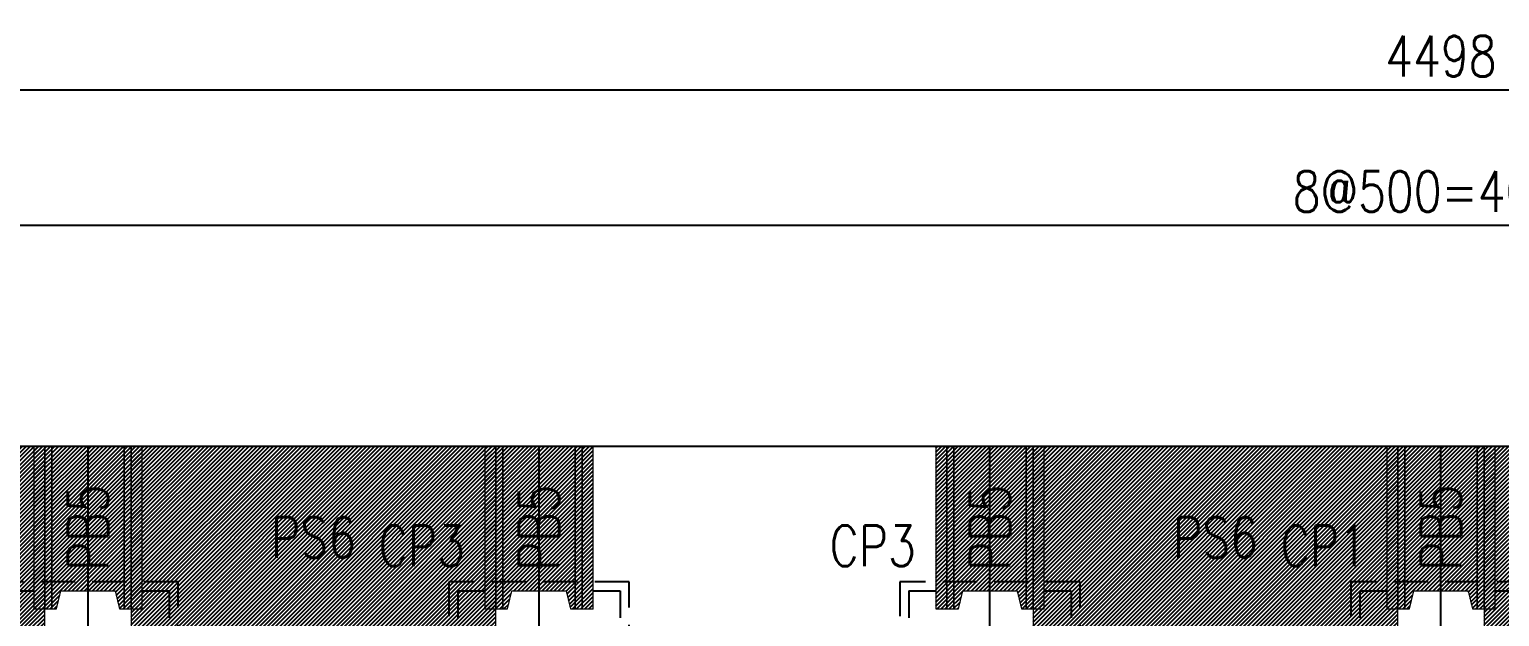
# Model space of a CAD drawing. Extents: x -4754 to 9942, y -40154 to 3841.
# Drawn here: x 526 to 2156, y -17173 to -16523 of the extents above; entities that cross this region are included whole.
import ezdxf
from ezdxf.enums import TextEntityAlignment as Align

# ---------------------------------------------------------------- set-up
doc = ezdxf.new("R2010")
doc.units = 0
doc.header["$LTSCALE"] = 3
doc.linetypes.add('CENTER', pattern=[2, 1.25, -0.25, 0.25, -0.25])
doc.linetypes.add('DASHED', pattern=[19.05, 12.7, -6.35])
for name, color, linetype in [('HB_DIM', 1, 'CONTINUOUS'), ('底圖', 7, 'CONTINUOUS'), ('預鑄梁', 7, 'CONTINUOUS'), ('預鑄梁_HATCH', 253, 'CONTINUOUS'), ('預鑄梁_TXT', 2, 'CONTINUOUS'), ('預鑄梁_外緣', 7, 'CONTINUOUS'), ('預鑄樁帽', 6, 'CONTINUOUS'), ('預鑄樁帽_TXT', 2, 'CONTINUOUS'), ('預鑄版', 7, 'CONTINUOUS'), ('預鑄版_TXT', 2, 'CONTINUOUS')]:
    doc.layers.add(name, color=color, linetype=linetype)
doc.layers.add('預鑄版_HATCH', color=253, linetype='CONTINUOUS', transparency=0.1)
doc.styles.get("Standard").update_dxf_attribs({"font": 'ROMANS.shx', "width": 0.8, "bigfont": 'chineset.shx'})
doc.dimstyles.new('150cm', dxfattribs={"dimscale": 15, "dimtxt": 3, "dimasz": 2.5, "dimexe": 2, "dimexo": 2, "dimgap": 1, "dimtad": 1, "dimdsep": 46, "dimtxsty": 'Standard', "dimcen": 0, "dimclrt": 2, "dimadec": 0, "dimazin": 0, "dimtfac": 1, "dimtix": 1, "dimtmove": 2, "dimatfit": 3, "dimfxl": 1, "dimtolj": 1, "dimtzin": 0, "dimarcsym": 0})

# ---------------------------------------------------------------- blocks, each defined once
blk = doc.blocks.new('*D63')
at = {"layer": 'HB_DIM', "color": 0, "lineweight": -2}
for p, q in [((-158.2, -16954.7), (-158.2, -16559.7)), ((4339.8, -16954.7), (4339.8, -16559.7)), ((-120.7, -16589.7), (4302.3, -16589.7))]:
    blk.add_line(p, q, dxfattribs=at)
at = {"layer": 'HB_DIM', "color": 0}
for points in [[(-120.7, -16583.4), (-120.7, -16595.9), (-158.2, -16589.7)], [(4302.3, -16595.9), (4302.3, -16583.4), (4339.8, -16589.7)]]:
    blk.add_solid(points, dxfattribs=at)
at = {"layer": 'HB_DIM', "color": 2, "linetype": 'Continuous', "insert": (2090.8, -16552.2), "char_height": 45, "attachment_point": 5}
blk.add_mtext('\\A1;4498', dxfattribs=at)
blk = doc.blocks.new('*D66')
at = {"layer": 'HB_DIM', "color": 0, "lineweight": -2}
for p, q in [((90.8, -16954.7), (90.8, -16709.7)), ((4090.8, -16954.7), (4090.8, -16709.7)), ((128.3, -16739.7), (4053.3, -16739.7))]:
    blk.add_line(p, q, dxfattribs=at)
at = {"layer": 'HB_DIM', "color": 0}
for points in [[(128.3, -16733.4), (128.3, -16745.9), (90.8, -16739.7)], [(4053.3, -16745.9), (4053.3, -16733.4), (4090.8, -16739.7)]]:
    blk.add_solid(points, dxfattribs=at)
at = {"layer": 'HB_DIM', "color": 2, "linetype": 'Continuous', "insert": (2090.8, -16702.2), "char_height": 45, "attachment_point": 5}
blk.add_mtext('\\A1;8@500=4000', dxfattribs=at)

msp = doc.modelspace()

# ---------------------------------------------------------------- hatches: boundary and pattern name
at = {"layer": '預鑄梁_HATCH', "linetype": 'Continuous'}
h = msp.add_hatch(dxfattribs=at)
h.set_pattern_fill('ANSI31', color=256, style=0)
h.paths.add_polyline_path([(530.844, -17164.682), (542.844, -17164.682), (550.844, -17164.682), (555.844, -17164.682), (560.844, -17144.682), (620.844, -17144.682), (625.844, -17164.682), (630.844, -17164.682), (638.844, -17164.682), (650.844, -17164.682), (650.844, -17164.682), (650.844, -16984.682), (650.844, -16984.682), (530.844, -16984.682), (530.844, -16984.682)], flags=17)
h = msp.add_hatch(dxfattribs=at)
h.set_pattern_fill('ANSI31', color=256, style=0)
h.paths.add_polyline_path([(1030.844, -17164.682), (1042.844, -17164.682), (1050.844, -17164.682), (1055.844, -17164.682), (1060.844, -17144.682), (1120.844, -17144.682), (1125.844, -17164.682), (1130.844, -17164.682), (1138.844, -17164.682), (1150.844, -17164.682), (1150.844, -17164.682), (1150.844, -16984.682), (1150.844, -16984.682), (1030.844, -16984.682), (1030.844, -16984.682)], flags=17)
h = msp.add_hatch(dxfattribs=at)
h.set_pattern_fill('ANSI31', color=256, style=0)
h.paths.add_polyline_path([(1530.844, -17164.682), (1542.844, -17164.682), (1550.844, -17164.682), (1555.844, -17164.682), (1560.844, -17144.682), (1620.844, -17144.682), (1625.844, -17164.682), (1630.844, -17164.682), (1638.844, -17164.682), (1650.844, -17164.682), (1650.844, -17164.682), (1650.844, -16984.682), (1650.844, -16984.682), (1530.844, -16984.682), (1530.844, -16984.682)], flags=17)
h = msp.add_hatch(dxfattribs=at)
h.set_pattern_fill('ANSI31', color=256, style=0)
h.paths.add_polyline_path([(2030.844, -17164.682), (2042.844, -17164.682), (2050.844, -17164.682), (2055.844, -17164.682), (2060.844, -17144.682), (2120.844, -17144.682), (2125.844, -17164.682), (2130.844, -17164.682), (2138.844, -17164.682), (2150.844, -17164.682), (2150.844, -17164.682), (2150.844, -16984.682), (2150.844, -16984.682), (2030.844, -16984.682), (2030.844, -16984.682)], flags=17)
at = {"layer": '預鑄版_HATCH', "linetype": 'Continuous'}
h = msp.add_hatch(dxfattribs=at)
h.set_pattern_fill('ANSI31', color=256, style=0)
h.paths.add_polyline_path([(138.844, -17186.682), (542.844, -17186.682), (542.844, -16984.682), (138.844, -16984.682)], flags=17)
h = msp.add_hatch(dxfattribs=at)
h.set_pattern_fill('ANSI31', color=256, style=0)
h.paths.add_polyline_path([(638.844, -17186.682), (1042.844, -17186.682), (1042.844, -16984.682), (638.844, -16984.682)], flags=17)
h = msp.add_hatch(dxfattribs=at)
h.set_pattern_fill('ANSI31', color=256, style=0)
h.paths.add_polyline_path([(1638.844, -17186.682), (2042.844, -17186.682), (2042.844, -16984.682), (1638.844, -16984.682)], flags=17)
h = msp.add_hatch(dxfattribs=at)
h.set_pattern_fill('ANSI31', color=256, style=0)
h.paths.add_polyline_path([(2138.844, -17186.682), (2542.844, -17186.682), (2542.844, -16984.682), (2138.844, -16984.682)], flags=17)

# ---------------------------------------------------------------- linework, layer by layer
at = {"layer": '底圖', "color": 4, "linetype": 'Continuous'}
msp.add_lwpolyline([(-158.156, -19964.682), (4339.844, -19964.682), (4339.844, -16984.682), (-158.156, -16984.682), (-158.156, -19964.682)], dxfattribs=at)
at = {"layer": '底圖', "color": 252, "linetype": 'CENTER', "ltscale": 150}
for points in [[(590.844, -19964.682), (590.844, -16984.682)], [(1090.844, -19964.682), (1090.844, -16984.682)], [(1590.844, -19964.682), (1590.844, -16984.682)], [(2090.844, -19964.682), (2090.844, -16984.682)]]:
    msp.add_lwpolyline(points, dxfattribs=at)
at = {"layer": '預鑄梁', "lineweight": 5}
for p, q in [((542.844, -16984.682, 105), (530.844, -16984.682, 105)), ((530.844, -16984.682, 105), (530.844, -17144.682, 105)), ((550.844, -16984.682, 89), (542.844, -16984.682, 105)), ((542.844, -16984.682, 105), (542.844, -17144.682, 105)), ((542.844, -17144.682, 105), (542.844, -16984.682, 105)), ((550.844, -17144.682, 89), (550.844, -16984.682, 89)), ((630.844, -16984.682, 89), (550.844, -16984.682, 89)), ((550.844, -16984.682, 89), (550.844, -17144.682, 89)), ((638.844, -16984.682, 105), (630.844, -16984.682, 89)), ((630.844, -16984.682, 89), (630.844, -17144.682, 89)), ((630.844, -17144.682, 89), (630.844, -16984.682, 89)), ((650.844, -16984.682, 105), (638.844, -16984.682, 105)), ((638.844, -16984.682, 105), (638.844, -17144.682, 105)), ((638.844, -17144.682, 105), (638.844, -16984.682, 105)), ((650.844, -17144.682, 105), (650.844, -16984.682, 105)), ((1042.844, -16984.682, 105), (1030.844, -16984.682, 105)), ((1030.844, -16984.682, 105), (1030.844, -17144.682, 105)), ((1050.844, -16984.682, 89), (1042.844, -16984.682, 105)), ((1042.844, -16984.682, 105), (1042.844, -17144.682, 105)), ((1042.844, -17144.682, 105), (1042.844, -16984.682, 105)), ((1050.844, -17144.682, 89), (1050.844, -16984.682, 89)), ((1130.844, -16984.682, 89), (1050.844, -16984.682, 89)), ((1050.844, -16984.682, 89), (1050.844, -17144.682, 89)), ((1138.844, -16984.682, 105), (1130.844, -16984.682, 89)), ((1130.844, -16984.682, 89), (1130.844, -17144.682, 89)), ((1130.844, -17144.682, 89), (1130.844, -16984.682, 89)), ((1150.844, -16984.682, 105), (1138.844, -16984.682, 105)), ((1138.844, -16984.682, 105), (1138.844, -17144.682, 105)), ((1138.844, -17144.682, 105), (1138.844, -16984.682, 105)), ((1150.844, -17144.682, 105), (1150.844, -16984.682, 105)), ((1542.844, -16984.682, 105), (1530.844, -16984.682, 105)), ((1530.844, -16984.682, 105), (1530.844, -17144.682, 105)), ((1550.844, -16984.682, 89), (1542.844, -16984.682, 105)), ((1542.844, -16984.682, 105), (1542.844, -17144.682, 105)), ((1542.844, -17144.682, 105), (1542.844, -16984.682, 105)), ((1550.844, -17144.682, 89), (1550.844, -16984.682, 89)), ((1630.844, -16984.682, 89), (1550.844, -16984.682, 89)), ((1550.844, -16984.682, 89), (1550.844, -17144.682, 89)), ((1638.844, -16984.682, 105), (1630.844, -16984.682, 89)), ((1630.844, -16984.682, 89), (1630.844, -17144.682, 89)), ((1630.844, -17144.682, 89), (1630.844, -16984.682, 89)), ((1650.844, -16984.682, 105), (1638.844, -16984.682, 105)), ((1638.844, -16984.682, 105), (1638.844, -17144.682, 105)), ((1638.844, -17144.682, 105), (1638.844, -16984.682, 105)), ((1650.844, -17144.682, 105), (1650.844, -16984.682, 105)), ((2042.844, -16984.682, 105), (2030.844, -16984.682, 105)), ((2030.844, -16984.682, 105), (2030.844, -17144.682, 105)), ((2050.844, -16984.682, 89), (2042.844, -16984.682, 105)), ((2042.844, -16984.682, 105), (2042.844, -17144.682, 105)), ((2042.844, -17144.682, 105), (2042.844, -16984.682, 105)), ((2050.844, -17144.682, 89), (2050.844, -16984.682, 89)), ((2130.844, -16984.682, 89), (2050.844, -16984.682, 89)), ((2050.844, -16984.682, 89), (2050.844, -17144.682, 89)), ((2138.844, -16984.682, 105), (2130.844, -16984.682, 89)), ((2130.844, -16984.682, 89), (2130.844, -17144.682, 89)), ((2130.844, -17144.682, 89), (2130.844, -16984.682, 89)), ((2150.844, -16984.682, 105), (2138.844, -16984.682, 105)), ((2138.844, -16984.682, 105), (2138.844, -17144.682, 105)), ((2138.844, -17144.682, 105), (2138.844, -16984.682, 105)), ((2150.844, -17144.682, 105), (2150.844, -16984.682, 105)), ((530.844, -17144.682, 105), (530.844, -17164.682, 105)), ((542.844, -17144.682, 105), (542.844, -17164.682, 105)), ((542.844, -17164.682, 105), (542.844, -17144.682, 105)), ((550.844, -17144.682, 89), (550.844, -17164.682, 89)), ((550.844, -17164.682, 89), (550.844, -17144.682, 89)), ((555.844, -17164.682, 89), (560.844, -17144.682, 89)), ((560.844, -17144.682, 89), (620.844, -17144.682, 89)), ((620.844, -17144.682, 89), (625.844, -17164.682, 89)), ((630.844, -17164.682, 89), (630.844, -17144.682, 89)), ((630.844, -17144.682, 89), (630.844, -17164.682, 89)), ((638.844, -17164.682, 105), (638.844, -17144.682, 105)), ((638.844, -17144.682, 105), (638.844, -17164.682, 105)), ((650.844, -17164.682, 105), (650.844, -17144.682, 105)), ((1030.844, -17144.682, 105), (1030.844, -17164.682, 105)), ((1042.844, -17144.682, 105), (1042.844, -17164.682, 105)), ((1042.844, -17164.682, 105), (1042.844, -17144.682, 105)), ((1050.844, -17144.682, 89), (1050.844, -17164.682, 89)), ((1050.844, -17164.682, 89), (1050.844, -17144.682, 89)), ((1055.844, -17164.682, 89), (1060.844, -17144.682, 89)), ((1060.844, -17144.682, 89), (1120.844, -17144.682, 89)), ((1120.844, -17144.682, 89), (1125.844, -17164.682, 89)), ((1130.844, -17164.682, 89), (1130.844, -17144.682, 89)), ((1130.844, -17144.682, 89), (1130.844, -17164.682, 89)), ((1138.844, -17164.682, 105), (1138.844, -17144.682, 105)), ((1138.844, -17144.682, 105), (1138.844, -17164.682, 105)), ((1150.844, -17164.682, 105), (1150.844, -17144.682, 105)), ((1530.844, -17144.682, 105), (1530.844, -17164.682, 105)), ((1542.844, -17144.682, 105), (1542.844, -17164.682, 105)), ((1542.844, -17164.682, 105), (1542.844, -17144.682, 105)), ((1550.844, -17144.682, 89), (1550.844, -17164.682, 89)), ((1550.844, -17164.682, 89), (1550.844, -17144.682, 89)), ((1555.844, -17164.682, 89), (1560.844, -17144.682, 89)), ((1560.844, -17144.682, 89), (1620.844, -17144.682, 89)), ((1620.844, -17144.682, 89), (1625.844, -17164.682, 89)), ((1630.844, -17164.682, 89), (1630.844, -17144.682, 89)), ((1630.844, -17144.682, 89), (1630.844, -17164.682, 89)), ((1638.844, -17164.682, 105), (1638.844, -17144.682, 105)), ((1638.844, -17144.682, 105), (1638.844, -17164.682, 105)), ((1650.844, -17164.682, 105), (1650.844, -17144.682, 105)), ((2030.844, -17144.682, 105), (2030.844, -17164.682, 105)), ((2042.844, -17144.682, 105), (2042.844, -17164.682, 105)), ((2042.844, -17164.682, 105), (2042.844, -17144.682, 105)), ((2050.844, -17144.682, 89), (2050.844, -17164.682, 89)), ((2050.844, -17164.682, 89), (2050.844, -17144.682, 89)), ((2055.844, -17164.682, 89), (2060.844, -17144.682, 89)), ((2060.844, -17144.682, 89), (2120.844, -17144.682, 89)), ((2120.844, -17144.682, 89), (2125.844, -17164.682, 89)), ((2130.844, -17164.682, 89), (2130.844, -17144.682, 89)), ((2130.844, -17144.682, 89), (2130.844, -17164.682, 89)), ((2138.844, -17164.682, 105), (2138.844, -17144.682, 105)), ((2138.844, -17144.682, 105), (2138.844, -17164.682, 105)), ((2150.844, -17164.682, 105), (2150.844, -17144.682, 105)), ((530.844, -17164.682, 105), (542.844, -17164.682, 105)), ((542.844, -17164.682, 105), (550.844, -17164.682, 89)), ((550.844, -17164.682, 89), (555.844, -17164.682, 89)), ((625.844, -17164.682, 89), (630.844, -17164.682, 89)), ((630.844, -17164.682, 89), (638.844, -17164.682, 105)), ((638.844, -17164.682, 105), (650.844, -17164.682, 105)), ((1030.844, -17164.682, 105), (1042.844, -17164.682, 105)), ((1042.844, -17164.682, 105), (1050.844, -17164.682, 89)), ((1050.844, -17164.682, 89), (1055.844, -17164.682, 89)), ((1125.844, -17164.682, 89), (1130.844, -17164.682, 89)), ((1130.844, -17164.682, 89), (1138.844, -17164.682, 105)), ((1138.844, -17164.682, 105), (1150.844, -17164.682, 105)), ((1530.844, -17164.682, 105), (1542.844, -17164.682, 105)), ((1542.844, -17164.682, 105), (1550.844, -17164.682, 89)), ((1550.844, -17164.682, 89), (1555.844, -17164.682, 89)), ((1625.844, -17164.682, 89), (1630.844, -17164.682, 89)), ((1630.844, -17164.682, 89), (1638.844, -17164.682, 105)), ((1638.844, -17164.682, 105), (1650.844, -17164.682, 105)), ((2030.844, -17164.682, 105), (2042.844, -17164.682, 105)), ((2042.844, -17164.682, 105), (2050.844, -17164.682, 89)), ((2050.844, -17164.682, 89), (2055.844, -17164.682, 89)), ((2125.844, -17164.682, 89), (2130.844, -17164.682, 89)), ((2130.844, -17164.682, 89), (2138.844, -17164.682, 105)), ((2138.844, -17164.682, 105), (2150.844, -17164.682, 105))]:
    msp.add_line(p, q, dxfattribs=at)
at = {"layer": '預鑄梁', "color": 1, "linetype": 'Continuous'}
for points in [[(500.844, -17144.682), (530.844, -17144.682)], [(650.844, -17144.682), (680.844, -17144.682)], [(680.844, -17144.682), (680.844, -17174.682)], [(1000.844, -17144.682), (1000.844, -17174.682)], [(1000.844, -17144.682), (1030.844, -17144.682)], [(1150.844, -17144.682), (1180.844, -17144.682)], [(1180.844, -17144.682), (1180.844, -17174.682)], [(1500.844, -17144.682), (1500.844, -17174.682)], [(1500.844, -17144.682), (1530.844, -17144.682)], [(1650.844, -17144.682), (1680.844, -17144.682)], [(1680.844, -17144.682), (1680.844, -17174.682)], [(2000.844, -17144.682), (2000.844, -17174.682)], [(2000.844, -17144.682), (2030.844, -17144.682)], [(2150.844, -17144.682), (2180.844, -17144.682)]]:
    msp.add_lwpolyline(points, dxfattribs=at)
at = {"layer": '預鑄梁_外緣', "lineweight": 5}
for p, q in [((542.844, -16984.682, 105), (530.844, -16984.682, 105)), ((530.844, -16984.682, 105), (530.844, -17144.682, 105)), ((550.844, -16984.682, 89), (542.844, -16984.682, 105)), ((630.844, -16984.682, 89), (550.844, -16984.682, 89)), ((638.844, -16984.682, 105), (630.844, -16984.682, 89)), ((650.844, -16984.682, 105), (638.844, -16984.682, 105)), ((650.844, -17144.682, 105), (650.844, -16984.682, 105)), ((1042.844, -16984.682, 105), (1030.844, -16984.682, 105)), ((1030.844, -16984.682, 105), (1030.844, -17144.682, 105)), ((1050.844, -16984.682, 89), (1042.844, -16984.682, 105)), ((1130.844, -16984.682, 89), (1050.844, -16984.682, 89)), ((1138.844, -16984.682, 105), (1130.844, -16984.682, 89)), ((1150.844, -16984.682, 105), (1138.844, -16984.682, 105)), ((1150.844, -17144.682, 105), (1150.844, -16984.682, 105)), ((1542.844, -16984.682, 105), (1530.844, -16984.682, 105)), ((1530.844, -16984.682, 105), (1530.844, -17144.682, 105)), ((1550.844, -16984.682, 89), (1542.844, -16984.682, 105)), ((1630.844, -16984.682, 89), (1550.844, -16984.682, 89)), ((1638.844, -16984.682, 105), (1630.844, -16984.682, 89)), ((1650.844, -16984.682, 105), (1638.844, -16984.682, 105)), ((1650.844, -17144.682, 105), (1650.844, -16984.682, 105)), ((2042.844, -16984.682, 105), (2030.844, -16984.682, 105)), ((2030.844, -16984.682, 105), (2030.844, -17144.682, 105)), ((2050.844, -16984.682, 89), (2042.844, -16984.682, 105)), ((2130.844, -16984.682, 89), (2050.844, -16984.682, 89)), ((2138.844, -16984.682, 105), (2130.844, -16984.682, 89)), ((2150.844, -16984.682, 105), (2138.844, -16984.682, 105)), ((2150.844, -17144.682, 105), (2150.844, -16984.682, 105)), ((530.844, -17144.682, 105), (530.844, -17164.682, 105)), ((555.844, -17164.682, 89), (560.844, -17144.682, 89)), ((560.844, -17144.682, 89), (620.844, -17144.682, 89)), ((620.844, -17144.682, 89), (625.844, -17164.682, 89)), ((650.844, -17164.682, 105), (650.844, -17144.682, 105)), ((1030.844, -17144.682, 105), (1030.844, -17164.682, 105)), ((1055.844, -17164.682, 89), (1060.844, -17144.682, 89)), ((1060.844, -17144.682, 89), (1120.844, -17144.682, 89)), ((1120.844, -17144.682, 89), (1125.844, -17164.682, 89)), ((1150.844, -17164.682, 105), (1150.844, -17144.682, 105)), ((1530.844, -17144.682, 105), (1530.844, -17164.682, 105)), ((1555.844, -17164.682, 89), (1560.844, -17144.682, 89)), ((1560.844, -17144.682, 89), (1620.844, -17144.682, 89)), ((1620.844, -17144.682, 89), (1625.844, -17164.682, 89)), ((1650.844, -17164.682, 105), (1650.844, -17144.682, 105)), ((2030.844, -17144.682, 105), (2030.844, -17164.682, 105)), ((2055.844, -17164.682, 89), (2060.844, -17144.682, 89)), ((2060.844, -17144.682, 89), (2120.844, -17144.682, 89)), ((2120.844, -17144.682, 89), (2125.844, -17164.682, 89)), ((2150.844, -17164.682, 105), (2150.844, -17144.682, 105)), ((530.844, -17164.682, 105), (542.844, -17164.682, 105)), ((542.844, -17164.682, 105), (550.844, -17164.682, 89)), ((550.844, -17164.682, 89), (555.844, -17164.682, 89)), ((625.844, -17164.682, 89), (630.844, -17164.682, 89)), ((630.844, -17164.682, 89), (638.844, -17164.682, 105)), ((638.844, -17164.682, 105), (650.844, -17164.682, 105)), ((1030.844, -17164.682, 105), (1042.844, -17164.682, 105)), ((1042.844, -17164.682, 105), (1050.844, -17164.682, 89)), ((1050.844, -17164.682, 89), (1055.844, -17164.682, 89)), ((1125.844, -17164.682, 89), (1130.844, -17164.682, 89)), ((1130.844, -17164.682, 89), (1138.844, -17164.682, 105)), ((1138.844, -17164.682, 105), (1150.844, -17164.682, 105)), ((1530.844, -17164.682, 105), (1542.844, -17164.682, 105)), ((1542.844, -17164.682, 105), (1550.844, -17164.682, 89)), ((1550.844, -17164.682, 89), (1555.844, -17164.682, 89)), ((1625.844, -17164.682, 89), (1630.844, -17164.682, 89)), ((1630.844, -17164.682, 89), (1638.844, -17164.682, 105)), ((1638.844, -17164.682, 105), (1650.844, -17164.682, 105)), ((2030.844, -17164.682, 105), (2042.844, -17164.682, 105)), ((2042.844, -17164.682, 105), (2050.844, -17164.682, 89)), ((2050.844, -17164.682, 89), (2055.844, -17164.682, 89)), ((2125.844, -17164.682, 89), (2130.844, -17164.682, 89)), ((2130.844, -17164.682, 89), (2138.844, -17164.682, 105)), ((2138.844, -17164.682, 105), (2150.844, -17164.682, 105))]:
    msp.add_line(p, q, dxfattribs=at)
at = {"layer": '預鑄樁帽', "linetype": 'DASHED'}
for points in [[(490.844, -17334.682), (690.844, -17334.682), (690.844, -17134.682), (490.844, -17134.682), (490.844, -17334.682)], [(990.844, -17334.682), (1190.844, -17334.682), (1190.844, -17134.682), (990.844, -17134.682), (990.844, -17334.682)], [(1490.844, -17334.682), (1690.844, -17334.682), (1690.844, -17134.682), (1490.844, -17134.682), (1490.844, -17334.682)], [(1990.844, -17334.682), (2190.844, -17334.682), (2190.844, -17134.682), (1990.844, -17134.682), (1990.844, -17334.682)]]:
    msp.add_lwpolyline(points, dxfattribs=at)
at = {"layer": '預鑄版', "lineweight": 5}
for points in [[(138.844, -17186.682, 105), (542.844, -17186.682, 105), (542.844, -16984.682, 105), (138.844, -16984.682, 105), (138.844, -17186.682, 105)], [(638.844, -17186.682, 105), (1042.844, -17186.682, 105), (1042.844, -16984.682, 105), (638.844, -16984.682, 105), (638.844, -17186.682, 105)], [(1638.844, -17186.682, 105), (2042.844, -17186.682, 105), (2042.844, -16984.682, 105), (1638.844, -16984.682, 105), (1638.844, -17186.682, 105)], [(2138.844, -17186.682, 105), (2542.844, -17186.682, 105), (2542.844, -16984.682, 105), (2138.844, -16984.682, 105), (2138.844, -17186.682, 105)]]:
    msp.add_polyline3d(points, dxfattribs=at)

# ---------------------------------------------------------------- texts
at = {"layer": '預鑄梁_TXT', "linetype": 'Continuous', "width": 0.8}
for p in [(590.844, -17074.682, 105), (1090.844, -17074.682, 105), (1590.844, -17074.682, 105), (2090.844, -17074.682, 105)]:
    msp.add_text('PB5', height=45, rotation=90, dxfattribs=at).set_placement(p, align=Align.MIDDLE)
at = {"layer": '預鑄樁帽_TXT', "linetype": 'Continuous', "width": 0.8}
for s, p in [('CP3', (960.844, -17094.682)), ('CP3', (1460.844, -17094.682)), ('CP1', (1960.844, -17094.682))]:
    msp.add_text(s, height=45, dxfattribs=at).set_placement(p, align=Align.MIDDLE)
at = {"layer": '預鑄版_TXT', "linetype": 'Continuous', "width": 0.8}
for p in [(840.844, -17085.682, 105), (1840.844, -17085.682, 105)]:
    msp.add_text('PS6', height=45, dxfattribs=at).set_placement(p, align=Align.MIDDLE)

# ---------------------------------------------------------------- dimensions: what is measured, and where the dimension line sits
at = {"layer": 'HB_DIM'}
dim = msp.add_linear_dim(base=(4339.844, -16589.682), p1=(-158.156, -16984.682), p2=(4339.844, -16984.682), dimstyle='150cm', dxfattribs=at)
dim.commit()
dim.dimension.update_dxf_attribs({"geometry": '*D63', "text_midpoint": (2090.844, -16552.182)})
dim = msp.add_linear_dim(base=(4090.844, -16739.682), p1=(90.844, -16984.682), p2=(4090.844, -16984.682), text='8@500=<>', dimstyle='150cm', dxfattribs=at)
dim.commit()
dim.dimension.update_dxf_attribs({"geometry": '*D66', "text_midpoint": (2090.844, -16702.182)})

doc.saveas('drawing.dxf')
